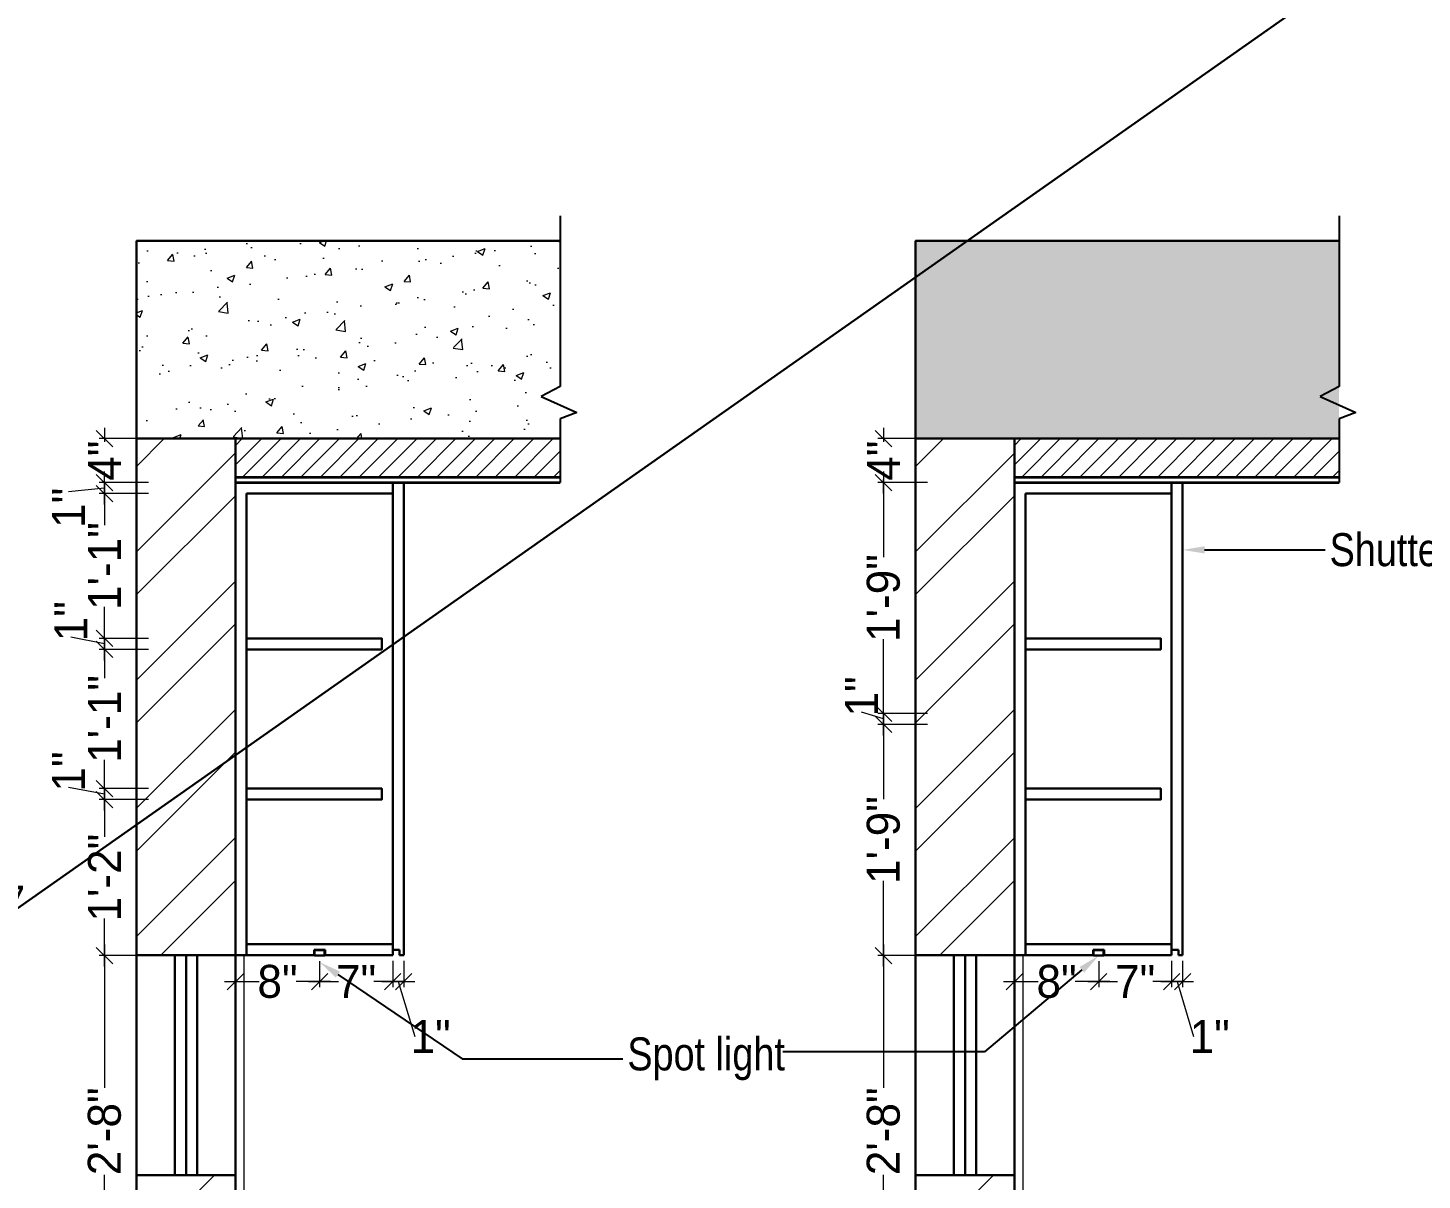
# Model space of a CAD drawing. Header units: millimetres. Extents: x 56222 to 3066687, y -650199 to -121287.
# Drawn here: x 140159.8 to 140286.6, y -185269.7 to -185164.9 of the extents above; entities that cross this region are included whole.
import ezdxf
from ezdxf import colors
from ezdxf.entities.mleader import LeaderData, LeaderLine
from ezdxf.math import Vec2, Vec3

# ---------------------------------------------------------------- set-up
doc = ezdxf.new("R2010")
doc.units = ezdxf.units.MM
doc.header["$MEASUREMENT"] = 0
doc.header["$PDMODE"] = 35
doc.linetypes.add('DASHED', pattern=[0.75, 0.5, -0.25])
doc.layers.get('Defpoints').update_dxf_attribs({"color": 220})
for name, color, linetype, lineweight in [('FUR1', 22, 'Continuous', 0), ('FURNITURE', 32, 'Continuous', 9), ('furniture dimensions', 1, 'DASHED', 0), ('GF FALSE CEILING', 6, 'Continuous', 35), ('hatch-wall', 8, 'Continuous', 9), ('SECTION ( SLAB PLine )', 104, 'Continuous', 30), ('Text', 7, 'Continuous', 15), ('wall', 7, 'Continuous', 30), ('XX~SLAB ( BEAM )~ ( DIM )', 7, 'Continuous', 9)]:
    doc.layers.add(name, color=color, linetype=linetype, lineweight=lineweight)
doc.styles.add('century g', font='GOTHIC.TTF')
doc.styles.add('style4', font='ARIALN.TTF')
doc.dimstyles.new('Archana', dxfattribs={"dimtxt": 2, "dimasz": 0.75, "dimexe": 0.5, "dimexo": 0.5, "dimgap": 0, "dimtad": 0, "dimzin": 0, "dimdsep": 46, "dimlunit": 4, "dimtxsty": 'century g', "dimblk": 'OBLIQUE', "dimcen": 0, "dimdle": 1, "dimclrd": 256, "dimclre": 256, "dimclrt": 256, "dimadec": 0, "dimazin": 0, "dimtfac": 1, "dimtofl": 0, "dimtmove": 1, "dimatfit": 3, "dimfxl": 1, "dimfxlon": 1, "dimtolj": 1, "dimtzin": 0, "dimlwd": -1, "dimlwe": -1, "dimarcsym": 0})

# ---------------------------------------------------------------- blocks, each defined once
blk = doc.blocks.new('_Oblique')
at = {"layer": 'wall', "color": 0, "lineweight": -2}
blk.add_line((-0.5, -0.5), (0.5, 0.5), dxfattribs=at)
blk = doc.blocks.new('*D341')
at = {"layer": 'Defpoints', "color": 0, "linetype": 'Continuous', "lineweight": 30, "transparency": 16777216}
for p in [(140186.32, -185249.3), (140192.97, -185249.26), (140186.32, -185251.66)]:
    blk.add_point(p, dxfattribs=at)
at = {"layer": 'furniture dimensions', "color": 5, "linetype": 'Continuous', "transparency": 16777216}
for p, q in [((140186.32, -185249.8), (140186.32, -185252.16)), ((140185.32, -185251.66), (140188.04, -185251.66)), ((140193.97, -185251.66), (140191.25, -185251.66))]:
    blk.add_line(p, q, dxfattribs=at)
at = {"layer": 'furniture dimensions', "color": 5, "linetype": 'ByBlock', "transparency": 16777216}
blk.add_line((140192.97, -185249.76), (140192.97, -185252.16), dxfattribs=at)
at = {"layer": 'furniture dimensions', "color": 5, "linetype": 'Continuous', "transparency": 16777216, "xscale": 1.5, "yscale": 1.5, "zscale": 1.5, "rotation": 180}
blk.add_blockref('_Oblique', (140186.32, -185251.66), dxfattribs=at)
at = {"layer": 'furniture dimensions', "color": 5, "linetype": 'Continuous', "transparency": 16777216, "xscale": 1.5, "yscale": 1.5, "zscale": 1.5}
blk.add_blockref('_Oblique', (140192.97, -185251.66), dxfattribs=at)
at = {"layer": 'furniture dimensions', "linetype": 'Continuous', "lineweight": 0, "transparency": 16777216, "insert": (140189.64, -185251.66), "char_height": 3, "attachment_point": 5, "style": 'century g'}
blk.add_mtext('\\A1;7"', dxfattribs=at)
blk = doc.blocks.new('*D342')
at = {"layer": 'Defpoints', "color": 0, "linetype": 'Continuous', "lineweight": 30, "transparency": 16777216}
for p in [(140178.67, -185249.3), (140186.32, -185249.3), (140178.67, -185251.66)]:
    blk.add_point(p, dxfattribs=at)
at = {"layer": 'furniture dimensions', "color": 5, "linetype": 'Continuous', "transparency": 16777216}
for p, q in [((140178.67, -185249.8), (140178.67, -185252.16)), ((140177.67, -185251.66), (140180.81, -185251.66)), ((140187.32, -185251.66), (140184.18, -185251.66))]:
    blk.add_line(p, q, dxfattribs=at)
at = {"layer": 'furniture dimensions', "color": 5, "linetype": 'ByBlock', "transparency": 16777216}
blk.add_line((140186.32, -185249.8), (140186.32, -185252.16), dxfattribs=at)
at = {"layer": 'furniture dimensions', "color": 5, "linetype": 'Continuous', "transparency": 16777216, "xscale": 1.5, "yscale": 1.5, "zscale": 1.5, "rotation": 180}
blk.add_blockref('_Oblique', (140178.67, -185251.66), dxfattribs=at)
at = {"layer": 'furniture dimensions', "color": 5, "linetype": 'Continuous', "transparency": 16777216, "xscale": 1.5, "yscale": 1.5, "zscale": 1.5}
blk.add_blockref('_Oblique', (140186.32, -185251.66), dxfattribs=at)
at = {"layer": 'furniture dimensions', "linetype": 'Continuous', "lineweight": 0, "transparency": 16777216, "insert": (140182.49, -185251.66), "char_height": 3, "attachment_point": 5, "style": 'century g'}
blk.add_mtext('\\A1;8"', dxfattribs=at)
blk = doc.blocks.new('*D343')
at = {"layer": 'Defpoints', "color": 0, "linetype": 'Continuous', "lineweight": 30, "transparency": 16777216}
for p in [(140192.97, -185249.26), (140193.97, -185249.26), (140193.97, -185251.66)]:
    blk.add_point(p, dxfattribs=at)
at = {"layer": 'furniture dimensions', "color": 5, "linetype": 'ByBlock', "transparency": 16777216}
blk.add_line((140192.97, -185249.76), (140192.97, -185252.16), dxfattribs=at)
at = {"layer": 'furniture dimensions', "color": 5, "linetype": 'Continuous', "transparency": 16777216}
for p, q in [((140193.97, -185249.76), (140193.97, -185252.16)), ((140191.97, -185251.66), (140194.97, -185251.66)), ((140193.47, -185251.66), (140194.97, -185256.66))]:
    blk.add_line(p, q, dxfattribs=at)
at = {"layer": 'furniture dimensions', "color": 5, "linetype": 'Continuous', "transparency": 16777216, "xscale": 1.5, "yscale": 1.5, "zscale": 1.5, "rotation": 180}
blk.add_blockref('_Oblique', (140192.97, -185251.66), dxfattribs=at)
at = {"layer": 'furniture dimensions', "color": 5, "linetype": 'Continuous', "transparency": 16777216, "xscale": 1.5, "yscale": 1.5, "zscale": 1.5}
blk.add_blockref('_Oblique', (140193.97, -185251.66), dxfattribs=at)
at = {"layer": 'furniture dimensions', "linetype": 'Continuous', "lineweight": 0, "transparency": 16777216, "insert": (140196.42, -185256.66), "char_height": 3, "attachment_point": 5, "style": 'century g'}
blk.add_mtext('\\A1;1"', dxfattribs=at)
blk = doc.blocks.new('*D353')
at = {"layer": 'Defpoints', "color": 0, "linetype": 'Continuous', "lineweight": 30, "transparency": 16777216}
for p in [(140166.75, -185249.3), (140178.67, -185249.3), (140178.67, -185281.26)]:
    blk.add_point(p, dxfattribs=at)
at = {"layer": 'furniture dimensions', "color": 5, "linetype": 'Continuous', "transparency": 16777216}
for p, q in [((140170.75, -185249.3), (140166.25, -185249.3)), ((140166.75, -185248.3), (140166.75, -185261.32)), ((140166.75, -185282.26), (140166.75, -185269.24))]:
    blk.add_line(p, q, dxfattribs=at)
at = {"layer": 'furniture dimensions', "color": 5, "linetype": 'ByBlock', "transparency": 16777216}
blk.add_line((140170.75, -185281.26), (140166.25, -185281.26), dxfattribs=at)
at = {"layer": 'furniture dimensions', "color": 5, "linetype": 'Continuous', "transparency": 16777216, "xscale": 1.5, "yscale": 1.5, "zscale": 1.5}
for p, rotation in [((140166.75, -185249.3), 90), ((140166.75, -185281.26), 270)]:
    blk.add_blockref('_Oblique', p, dxfattribs=dict(at, rotation=rotation))
at = {"layer": 'furniture dimensions', "linetype": 'Continuous', "lineweight": 0, "transparency": 16777216, "insert": (140166.75, -185265.28), "char_height": 3, "attachment_point": 5, "rotation": 90, "style": 'century g'}
blk.add_mtext('\\A1;2\'-8"', dxfattribs=at)
blk = doc.blocks.new('*D354')
at = {"layer": 'Defpoints', "color": 0, "linetype": 'Continuous', "lineweight": 30, "transparency": 16777216}
for p in [(140166.75, -185235.1), (140179.67, -185235.1), (140169.67, -185249.3)]:
    blk.add_point(p, dxfattribs=at)
at = {"layer": 'furniture dimensions', "color": 5, "linetype": 'Continuous', "transparency": 16777216}
for p, q in [((140166.75, -185234.1), (140166.75, -185238.48)), ((140170.75, -185235.1), (140166.25, -185235.1)), ((140166.75, -185250.3), (140166.75, -185245.92))]:
    blk.add_line(p, q, dxfattribs=at)
at = {"layer": 'furniture dimensions', "color": 5, "linetype": 'ByBlock', "transparency": 16777216}
blk.add_line((140169.17, -185249.3), (140166.25, -185249.3), dxfattribs=at)
at = {"layer": 'furniture dimensions', "color": 5, "linetype": 'Continuous', "transparency": 16777216, "xscale": 1.5, "yscale": 1.5, "zscale": 1.5}
for p, rotation in [((140166.75, -185235.1), 90), ((140166.75, -185249.3), 270)]:
    blk.add_blockref('_Oblique', p, dxfattribs=dict(at, rotation=rotation))
at = {"layer": 'furniture dimensions', "linetype": 'Continuous', "lineweight": 0, "transparency": 16777216, "insert": (140166.75, -185242.2), "char_height": 3, "attachment_point": 5, "rotation": 90, "style": 'century g'}
blk.add_mtext('\\A1;1\'-2"', dxfattribs=at)
blk = doc.blocks.new('*D355')
at = {"layer": 'Defpoints', "color": 0, "linetype": 'Continuous', "lineweight": 30, "transparency": 16777216}
for p in [(140166.75, -185234.1), (140179.67, -185234.1), (140179.67, -185235.1)]:
    blk.add_point(p, dxfattribs=at)
at = {"layer": 'furniture dimensions', "color": 5, "linetype": 'Continuous', "transparency": 16777216}
for p, q in [((140166.75, -185234.6), (140163.48, -185234)), ((140170.75, -185234.1), (140166.25, -185234.1)), ((140166.75, -185236.1), (140166.75, -185233.1))]:
    blk.add_line(p, q, dxfattribs=at)
at = {"layer": 'furniture dimensions', "color": 5, "linetype": 'ByBlock', "transparency": 16777216}
blk.add_line((140170.75, -185235.1), (140166.25, -185235.1), dxfattribs=at)
at = {"layer": 'furniture dimensions', "color": 5, "linetype": 'Continuous', "transparency": 16777216, "xscale": 1.5, "yscale": 1.5, "zscale": 1.5}
for p, rotation in [((140166.75, -185234.1), 90), ((140166.75, -185235.1), 270)]:
    blk.add_blockref('_Oblique', p, dxfattribs=dict(at, rotation=rotation))
at = {"layer": 'furniture dimensions', "linetype": 'Continuous', "lineweight": 0, "transparency": 16777216, "insert": (140163.48, -185232.54), "char_height": 3, "attachment_point": 5, "rotation": 90, "style": 'century g'}
blk.add_mtext('\\A1;1"', dxfattribs=at)
blk = doc.blocks.new('*D356')
at = {"layer": 'Defpoints', "color": 0, "linetype": 'Continuous', "lineweight": 30, "transparency": 16777216}
for p in [(140166.75, -185221.43), (140179.67, -185221.43), (140179.67, -185234.1)]:
    blk.add_point(p, dxfattribs=at)
at = {"layer": 'furniture dimensions', "color": 5, "linetype": 'Continuous', "transparency": 16777216}
for p, q in [((140170.75, -185221.43), (140166.25, -185221.43)), ((140166.75, -185220.43), (140166.75, -185224.04)), ((140166.75, -185235.1), (140166.75, -185231.49))]:
    blk.add_line(p, q, dxfattribs=at)
at = {"layer": 'furniture dimensions', "color": 5, "linetype": 'ByBlock', "transparency": 16777216}
blk.add_line((140170.75, -185234.1), (140166.25, -185234.1), dxfattribs=at)
at = {"layer": 'furniture dimensions', "color": 5, "linetype": 'Continuous', "transparency": 16777216, "xscale": 1.5, "yscale": 1.5, "zscale": 1.5}
for p, rotation in [((140166.75, -185221.43), 90), ((140166.75, -185234.1), 270)]:
    blk.add_blockref('_Oblique', p, dxfattribs=dict(at, rotation=rotation))
at = {"layer": 'furniture dimensions', "linetype": 'Continuous', "lineweight": 0, "transparency": 16777216, "insert": (140166.75, -185227.76), "char_height": 3, "attachment_point": 5, "rotation": 90, "style": 'century g'}
blk.add_mtext('\\A1;1\'-1"', dxfattribs=at)
blk = doc.blocks.new('*D357')
at = {"layer": 'Defpoints', "color": 0, "linetype": 'Continuous', "lineweight": 30, "transparency": 16777216}
for p in [(140166.75, -185202.26), (140178.67, -185202.26), (140178.67, -185206.26)]:
    blk.add_point(p, dxfattribs=at)
at = {"layer": 'furniture dimensions', "color": 5, "linetype": 'Continuous', "transparency": 16777216}
for p, q in [((140170.75, -185202.26), (140166.25, -185202.26)), ((140166.75, -185201.26), (140166.75, -185202.56)), ((140166.75, -185207.26), (140166.75, -185205.97))]:
    blk.add_line(p, q, dxfattribs=at)
at = {"layer": 'furniture dimensions', "color": 5, "linetype": 'ByBlock', "transparency": 16777216}
blk.add_line((140170.75, -185206.26), (140166.25, -185206.26), dxfattribs=at)
at = {"layer": 'furniture dimensions', "color": 5, "linetype": 'Continuous', "transparency": 16777216, "xscale": 1.5, "yscale": 1.5, "zscale": 1.5}
for p, rotation in [((140166.75, -185202.26), 90), ((140166.75, -185206.26), 270)]:
    blk.add_blockref('_Oblique', p, dxfattribs=dict(at, rotation=rotation))
at = {"layer": 'furniture dimensions', "linetype": 'Continuous', "lineweight": 0, "transparency": 16777216, "insert": (140166.75, -185204.26), "char_height": 3, "attachment_point": 5, "rotation": 90, "style": 'century g'}
blk.add_mtext('\\A1;4"', dxfattribs=at)
blk = doc.blocks.new('*D395')
at = {"layer": 'Defpoints', "color": 0, "linetype": 'Continuous', "lineweight": 30, "transparency": 16777216}
for p in [(140257.2, -185249.3), (140263.84, -185249.26), (140257.2, -185251.66)]:
    blk.add_point(p, dxfattribs=at)
at = {"layer": 'furniture dimensions', "color": 5, "linetype": 'Continuous', "transparency": 16777216}
for p, q in [((140257.2, -185249.8), (140257.2, -185252.16)), ((140256.2, -185251.66), (140258.92, -185251.66)), ((140264.84, -185251.66), (140262.12, -185251.66))]:
    blk.add_line(p, q, dxfattribs=at)
at = {"layer": 'furniture dimensions', "color": 5, "linetype": 'ByBlock', "transparency": 16777216}
blk.add_line((140263.84, -185249.76), (140263.84, -185252.16), dxfattribs=at)
at = {"layer": 'furniture dimensions', "color": 5, "linetype": 'Continuous', "transparency": 16777216, "xscale": 1.5, "yscale": 1.5, "zscale": 1.5, "rotation": 180}
blk.add_blockref('_Oblique', (140257.2, -185251.66), dxfattribs=at)
at = {"layer": 'furniture dimensions', "color": 5, "linetype": 'Continuous', "transparency": 16777216, "xscale": 1.5, "yscale": 1.5, "zscale": 1.5}
blk.add_blockref('_Oblique', (140263.84, -185251.66), dxfattribs=at)
at = {"layer": 'furniture dimensions', "linetype": 'Continuous', "lineweight": 0, "transparency": 16777216, "insert": (140260.52, -185251.66), "char_height": 3, "attachment_point": 5, "style": 'century g'}
blk.add_mtext('\\A1;7"', dxfattribs=at)
blk = doc.blocks.new('*D396')
at = {"layer": 'Defpoints', "color": 0, "linetype": 'Continuous', "lineweight": 30, "transparency": 16777216}
for p in [(140249.54, -185249.3), (140257.2, -185249.3), (140249.54, -185251.66)]:
    blk.add_point(p, dxfattribs=at)
at = {"layer": 'furniture dimensions', "color": 5, "linetype": 'Continuous', "transparency": 16777216}
for p, q in [((140249.54, -185249.8), (140249.54, -185252.16)), ((140248.54, -185251.66), (140251.69, -185251.66)), ((140258.2, -185251.66), (140255.05, -185251.66))]:
    blk.add_line(p, q, dxfattribs=at)
at = {"layer": 'furniture dimensions', "color": 5, "linetype": 'ByBlock', "transparency": 16777216}
blk.add_line((140257.2, -185249.8), (140257.2, -185252.16), dxfattribs=at)
at = {"layer": 'furniture dimensions', "color": 5, "linetype": 'Continuous', "transparency": 16777216, "xscale": 1.5, "yscale": 1.5, "zscale": 1.5, "rotation": 180}
blk.add_blockref('_Oblique', (140249.54, -185251.66), dxfattribs=at)
at = {"layer": 'furniture dimensions', "color": 5, "linetype": 'Continuous', "transparency": 16777216, "xscale": 1.5, "yscale": 1.5, "zscale": 1.5}
blk.add_blockref('_Oblique', (140257.2, -185251.66), dxfattribs=at)
at = {"layer": 'furniture dimensions', "linetype": 'Continuous', "lineweight": 0, "transparency": 16777216, "insert": (140253.37, -185251.66), "char_height": 3, "attachment_point": 5, "style": 'century g'}
blk.add_mtext('\\A1;8"', dxfattribs=at)
blk = doc.blocks.new('*D397')
at = {"layer": 'Defpoints', "color": 0, "linetype": 'Continuous', "lineweight": 30, "transparency": 16777216}
for p in [(140263.84, -185249.26), (140264.84, -185249.26), (140264.84, -185251.66)]:
    blk.add_point(p, dxfattribs=at)
at = {"layer": 'furniture dimensions', "color": 5, "linetype": 'ByBlock', "transparency": 16777216}
blk.add_line((140263.84, -185249.76), (140263.84, -185252.16), dxfattribs=at)
at = {"layer": 'furniture dimensions', "color": 5, "linetype": 'Continuous', "transparency": 16777216}
for p, q in [((140264.84, -185249.76), (140264.84, -185252.16)), ((140262.84, -185251.66), (140265.84, -185251.66)), ((140264.34, -185251.66), (140265.84, -185256.66))]:
    blk.add_line(p, q, dxfattribs=at)
at = {"layer": 'furniture dimensions', "color": 5, "linetype": 'Continuous', "transparency": 16777216, "xscale": 1.5, "yscale": 1.5, "zscale": 1.5, "rotation": 180}
blk.add_blockref('_Oblique', (140263.84, -185251.66), dxfattribs=at)
at = {"layer": 'furniture dimensions', "color": 5, "linetype": 'Continuous', "transparency": 16777216, "xscale": 1.5, "yscale": 1.5, "zscale": 1.5}
blk.add_blockref('_Oblique', (140264.84, -185251.66), dxfattribs=at)
at = {"layer": 'furniture dimensions', "linetype": 'Continuous', "lineweight": 0, "transparency": 16777216, "insert": (140267.3, -185256.66), "char_height": 3, "attachment_point": 5, "style": 'century g'}
blk.add_mtext('\\A1;1"', dxfattribs=at)
blk = doc.blocks.new('*D390')
at = {"layer": 'Defpoints', "color": 0, "linetype": 'Continuous', "lineweight": 30, "transparency": 16777216}
for p in [(140237.62, -185249.3), (140249.54, -185249.3), (140249.54, -185281.26)]:
    blk.add_point(p, dxfattribs=at)
at = {"layer": 'furniture dimensions', "color": 5, "linetype": 'Continuous', "transparency": 16777216}
for p, q in [((140241.62, -185249.3), (140237.12, -185249.3)), ((140237.62, -185248.3), (140237.62, -185261.32)), ((140237.62, -185282.26), (140237.62, -185269.24))]:
    blk.add_line(p, q, dxfattribs=at)
at = {"layer": 'furniture dimensions', "color": 5, "linetype": 'ByBlock', "transparency": 16777216}
blk.add_line((140241.62, -185281.26), (140237.12, -185281.26), dxfattribs=at)
at = {"layer": 'furniture dimensions', "color": 5, "linetype": 'Continuous', "transparency": 16777216, "xscale": 1.5, "yscale": 1.5, "zscale": 1.5}
for p, rotation in [((140237.62, -185249.3), 90), ((140237.62, -185281.26), 270)]:
    blk.add_blockref('_Oblique', p, dxfattribs=dict(at, rotation=rotation))
at = {"layer": 'furniture dimensions', "linetype": 'Continuous', "lineweight": 0, "transparency": 16777216, "insert": (140237.62, -185265.28), "char_height": 3, "attachment_point": 5, "rotation": 90, "style": 'century g'}
blk.add_mtext('\\A1;2\'-8"', dxfattribs=at)
blk = doc.blocks.new('*D391')
at = {"layer": 'Defpoints', "color": 0, "linetype": 'Continuous', "lineweight": 30, "transparency": 16777216}
for p in [(140237.62, -185228.26), (140250.54, -185228.26), (140240.54, -185249.3)]:
    blk.add_point(p, dxfattribs=at)
at = {"layer": 'furniture dimensions', "color": 5, "linetype": 'Continuous', "transparency": 16777216}
for p, q in [((140237.62, -185227.26), (140237.62, -185235.06)), ((140241.62, -185228.26), (140237.12, -185228.26)), ((140237.62, -185250.3), (140237.62, -185242.5))]:
    blk.add_line(p, q, dxfattribs=at)
at = {"layer": 'furniture dimensions', "color": 5, "linetype": 'ByBlock', "transparency": 16777216}
blk.add_line((140240.04, -185249.3), (140237.12, -185249.3), dxfattribs=at)
at = {"layer": 'furniture dimensions', "color": 5, "linetype": 'Continuous', "transparency": 16777216, "xscale": 1.5, "yscale": 1.5, "zscale": 1.5}
for p, rotation in [((140237.62, -185228.26), 90), ((140237.62, -185249.3), 270)]:
    blk.add_blockref('_Oblique', p, dxfattribs=dict(at, rotation=rotation))
at = {"layer": 'furniture dimensions', "linetype": 'Continuous', "lineweight": 0, "transparency": 16777216, "insert": (140237.62, -185238.78), "char_height": 3, "attachment_point": 5, "rotation": 90, "style": 'century g'}
blk.add_mtext('\\A1;1\'-9"', dxfattribs=at)
blk = doc.blocks.new('*D392')
at = {"layer": 'Defpoints', "color": 0, "linetype": 'Continuous', "lineweight": 30, "transparency": 16777216}
for p in [(140237.62, -185227.26), (140250.54, -185227.26), (140250.54, -185228.26)]:
    blk.add_point(p, dxfattribs=at)
at = {"layer": 'furniture dimensions', "color": 5, "linetype": 'Continuous', "transparency": 16777216}
for p, q in [((140237.62, -185229.26), (140237.62, -185226.26)), ((140237.62, -185227.76), (140235.62, -185227.16)), ((140241.62, -185227.26), (140237.12, -185227.26))]:
    blk.add_line(p, q, dxfattribs=at)
at = {"layer": 'furniture dimensions', "color": 5, "linetype": 'ByBlock', "transparency": 16777216}
blk.add_line((140241.62, -185228.26), (140237.12, -185228.26), dxfattribs=at)
at = {"layer": 'furniture dimensions', "color": 5, "linetype": 'Continuous', "transparency": 16777216, "xscale": 1.5, "yscale": 1.5, "zscale": 1.5}
for p, rotation in [((140237.62, -185227.26), 90), ((140237.62, -185228.26), 270)]:
    blk.add_blockref('_Oblique', p, dxfattribs=dict(at, rotation=rotation))
at = {"layer": 'furniture dimensions', "linetype": 'Continuous', "lineweight": 0, "transparency": 16777216, "insert": (140235.62, -185225.71), "char_height": 3, "attachment_point": 5, "rotation": 90, "style": 'century g'}
blk.add_mtext('\\A1;1"', dxfattribs=at)
blk = doc.blocks.new('*D393')
at = {"layer": 'Defpoints', "color": 0, "linetype": 'Continuous', "lineweight": 30, "transparency": 16777216}
for p in [(140237.62, -185206.26), (140250.54, -185206.26), (140250.54, -185227.26)]:
    blk.add_point(p, dxfattribs=at)
at = {"layer": 'furniture dimensions', "color": 5, "linetype": 'Continuous', "transparency": 16777216}
for p, q in [((140237.62, -185205.26), (140237.62, -185213.04)), ((140241.62, -185206.26), (140237.12, -185206.26)), ((140237.62, -185228.26), (140237.62, -185220.49))]:
    blk.add_line(p, q, dxfattribs=at)
at = {"layer": 'furniture dimensions', "color": 5, "linetype": 'ByBlock', "transparency": 16777216}
blk.add_line((140241.62, -185227.26), (140237.12, -185227.26), dxfattribs=at)
at = {"layer": 'furniture dimensions', "color": 5, "linetype": 'Continuous', "transparency": 16777216, "xscale": 1.5, "yscale": 1.5, "zscale": 1.5}
for p, rotation in [((140237.62, -185206.26), 90), ((140237.62, -185227.26), 270)]:
    blk.add_blockref('_Oblique', p, dxfattribs=dict(at, rotation=rotation))
at = {"layer": 'furniture dimensions', "linetype": 'Continuous', "lineweight": 0, "transparency": 16777216, "insert": (140237.62, -185216.76), "char_height": 3, "attachment_point": 5, "rotation": 90, "style": 'century g'}
blk.add_mtext('\\A1;1\'-9"', dxfattribs=at)
blk = doc.blocks.new('*D394')
at = {"layer": 'Defpoints', "color": 0, "linetype": 'Continuous', "lineweight": 30, "transparency": 16777216}
for p in [(140237.62, -185202.26), (140249.54, -185202.26), (140249.54, -185206.26)]:
    blk.add_point(p, dxfattribs=at)
at = {"layer": 'furniture dimensions', "color": 5, "linetype": 'Continuous', "transparency": 16777216}
for p, q in [((140241.62, -185202.26), (140237.12, -185202.26)), ((140237.62, -185201.26), (140237.62, -185202.56)), ((140237.62, -185207.26), (140237.62, -185205.97))]:
    blk.add_line(p, q, dxfattribs=at)
at = {"layer": 'furniture dimensions', "color": 5, "linetype": 'ByBlock', "transparency": 16777216}
blk.add_line((140241.62, -185206.26), (140237.12, -185206.26), dxfattribs=at)
at = {"layer": 'furniture dimensions', "color": 5, "linetype": 'Continuous', "transparency": 16777216, "xscale": 1.5, "yscale": 1.5, "zscale": 1.5}
for p, rotation in [((140237.62, -185202.26), 90), ((140237.62, -185206.26), 270)]:
    blk.add_blockref('_Oblique', p, dxfattribs=dict(at, rotation=rotation))
at = {"layer": 'furniture dimensions', "linetype": 'Continuous', "lineweight": 0, "transparency": 16777216, "insert": (140237.62, -185204.26), "char_height": 3, "attachment_point": 5, "rotation": 90, "style": 'century g'}
blk.add_mtext('\\A1;4"', dxfattribs=at)
blk = doc.blocks.new('*D432')
at = {"layer": 'Defpoints', "color": 0, "linetype": 'Continuous', "lineweight": 30, "transparency": 16777216}
for p in [(140166.75, -185220.43), (140179.67, -185220.43), (140179.67, -185221.43)]:
    blk.add_point(p, dxfattribs=at)
at = {"layer": 'furniture dimensions', "color": 5, "linetype": 'Continuous', "transparency": 16777216}
for p, q in [((140166.75, -185222.43), (140166.75, -185219.43)), ((140166.75, -185220.93), (140163.69, -185220.33)), ((140170.75, -185220.43), (140166.25, -185220.43))]:
    blk.add_line(p, q, dxfattribs=at)
at = {"layer": 'furniture dimensions', "color": 5, "linetype": 'ByBlock', "transparency": 16777216}
blk.add_line((140170.75, -185221.43), (140166.25, -185221.43), dxfattribs=at)
at = {"layer": 'furniture dimensions', "color": 5, "linetype": 'Continuous', "transparency": 16777216, "xscale": 1.5, "yscale": 1.5, "zscale": 1.5}
for p, rotation in [((140166.75, -185220.43), 90), ((140166.75, -185221.43), 270)]:
    blk.add_blockref('_Oblique', p, dxfattribs=dict(at, rotation=rotation))
at = {"layer": 'furniture dimensions', "linetype": 'Continuous', "lineweight": 0, "transparency": 16777216, "insert": (140163.69, -185218.87), "char_height": 3, "attachment_point": 5, "rotation": 90, "style": 'century g'}
blk.add_mtext('\\A1;1"', dxfattribs=at)
blk = doc.blocks.new('*D433')
at = {"layer": 'Defpoints', "color": 0, "linetype": 'Continuous', "lineweight": 30, "transparency": 16777216}
for p in [(140166.75, -185207.26), (140179.67, -185207.26), (140179.67, -185220.43)]:
    blk.add_point(p, dxfattribs=at)
at = {"layer": 'furniture dimensions', "color": 5, "linetype": 'Continuous', "transparency": 16777216}
for p, q in [((140170.75, -185207.26), (140166.25, -185207.26)), ((140166.75, -185206.26), (140166.75, -185210.13)), ((140166.75, -185221.43), (140166.75, -185217.57))]:
    blk.add_line(p, q, dxfattribs=at)
at = {"layer": 'furniture dimensions', "color": 5, "linetype": 'ByBlock', "transparency": 16777216}
blk.add_line((140170.75, -185220.43), (140166.25, -185220.43), dxfattribs=at)
at = {"layer": 'furniture dimensions', "color": 5, "linetype": 'Continuous', "transparency": 16777216, "xscale": 1.5, "yscale": 1.5, "zscale": 1.5}
for p, rotation in [((140166.75, -185207.26), 90), ((140166.75, -185220.43), 270)]:
    blk.add_blockref('_Oblique', p, dxfattribs=dict(at, rotation=rotation))
at = {"layer": 'furniture dimensions', "linetype": 'Continuous', "lineweight": 0, "transparency": 16777216, "insert": (140166.75, -185213.85), "char_height": 3, "attachment_point": 5, "rotation": 90, "style": 'century g'}
blk.add_mtext('\\A1;1\'-1"', dxfattribs=at)
blk = doc.blocks.new('*D434')
at = {"layer": 'Defpoints', "color": 0, "linetype": 'Continuous', "lineweight": 30, "transparency": 16777216}
for p in [(140166.75, -185206.26), (140179.67, -185206.26), (140179.67, -185207.26)]:
    blk.add_point(p, dxfattribs=at)
at = {"layer": 'furniture dimensions', "color": 5, "linetype": 'Continuous', "transparency": 16777216}
for p, q in [((140166.75, -185208.26), (140166.75, -185205.26)), ((140166.75, -185206.76), (140163.47, -185207.09)), ((140170.75, -185206.26), (140166.25, -185206.26))]:
    blk.add_line(p, q, dxfattribs=at)
at = {"layer": 'furniture dimensions', "color": 5, "linetype": 'ByBlock', "transparency": 16777216}
blk.add_line((140170.75, -185207.26), (140166.25, -185207.26), dxfattribs=at)
at = {"layer": 'furniture dimensions', "color": 5, "linetype": 'Continuous', "transparency": 16777216, "xscale": 1.5, "yscale": 1.5, "zscale": 1.5}
for p, rotation in [((140166.75, -185206.26), 90), ((140166.75, -185207.26), 270)]:
    blk.add_blockref('_Oblique', p, dxfattribs=dict(at, rotation=rotation))
at = {"layer": 'furniture dimensions', "linetype": 'Continuous', "lineweight": 0, "transparency": 16777216, "insert": (140163.47, -185208.55), "char_height": 3, "attachment_point": 5, "rotation": 90, "style": 'century g'}
blk.add_mtext('\\A1;1"', dxfattribs=at)

msp = doc.modelspace()

# ---------------------------------------------------------------- hatches: boundary and pattern name
at = {"layer": 'FURNITURE', "lineweight": 20, "true_color": 0x636466}
h = msp.add_hatch(dxfattribs=at)
h.set_pattern_fill('AR-CONC', color=251)
h.set_pattern_definition([(50, (10749.6415, -203738.9746), (7.17260183, -0.62752135), [0.75, -8.25]), (355, (10749.6415, -203738.975), (-1.38751334, 7.52192134), [0.6, -6.6]), (100.4514445, (10750.239, -203739.027), (5.78508847, 6.8943999), [0.6374019, -7.0114211]), (46.1842, (10749.6415, -203736.975), (10.6724133, -1.6551928), [1.125, -12.375]), (96.6356355, (10750.531, -203737.113), (9.34661946, 9.741186), [0.9561034, -10.5171376]), (351.184164, (10749.642, -203736.975), (9.34661945, 9.741186), [0.9, -9.9]), (21, (10750.6415, -203737.4746), (5.96907052, -4.0261889), [0.75, -8.25]), (326, (10750.6415, -203737.475), (2.4331533, 7.25150045), [0.6, -6.6]), (71.451445, (10751.139, -203737.81), (8.40222377, 3.22531153), [0.6374019, -7.0114211]), (37.5, (10749.6415, -203738.9746), (0.121598553, 3.32893854), [0, -6.52, 0, -6.7, 0, -6.625]), (7.5, (10749.6415, -203738.9746), (2.63069537, 3.94411712), [0, -3.82, 0, -6.37, 0, -2.525]), (327.5, (10747.4115, -203738.9746), (5.33822436, -0.22554872), [0, -2.5, 0, -7.8, 0, -10.35]), (317.5, (10746.4115, -203738.9746), (5.8318617, 1.00104982), [0, -3.25, 0, -5.18, 0, -7.35])])
h.paths.add_polyline_path([(140327.19, -185216.26), (140322.67, -185216.26), (140322.67, -185216.3)])
h.paths.add_polyline_path([(140208.22, -185202.26), (140208.23, -185184.26), (140169.67, -185184.26), (140169.67, -185202.26), (140178.67, -185202.26), (140178.66, -185202.27)])
h = msp.add_hatch(dxfattribs=at)
h.set_pattern_fill('AR-CONC', color=251)
h.set_pattern_definition([(50, (10827.151, -203738.9746), (7.17260183, -0.62752135), [0.75, -8.25]), (355, (10827.151, -203738.975), (-1.38751334, 7.52192134), [0.6, -6.6]), (100.4514445, (10827.7484, -203739.027), (5.78508847, 6.8943999), [0.6374019, -7.0114211]), (46.1842, (10827.151, -203736.975), (10.6724133, -1.6551928), [1.125, -12.375]), (96.6356355, (10828.04, -203737.113), (9.34661946, 9.741186), [0.9561034, -10.5171376]), (351.184164, (10827.151, -203736.975), (9.34661945, 9.741186), [0.9, -9.9]), (21, (10828.151, -203737.4746), (5.96907052, -4.0261889), [0.75, -8.25]), (326, (10828.151, -203737.475), (2.4331533, 7.25150045), [0.6, -6.6]), (71.451445, (10828.648, -203737.81), (8.40222377, 3.22531153), [0.6374019, -7.0114211]), (37.5, (10827.1507, -203738.9746), (0.121598553, 3.32893854), [0, -6.52, 0, -6.7, 0, -6.625]), (7.5, (10827.1507, -203738.9746), (2.63069537, 3.94411712), [0, -3.82, 0, -6.37, 0, -2.525]), (327.5, (10824.9207, -203738.9746), (5.33822436, -0.22554872), [0, -2.5, 0, -7.8, 0, -10.35]), (317.5, (10823.9207, -203738.9746), (5.8318617, 1.00104982), [0, -3.25, 0, -5.18, 0, -7.35])])
h.paths.add_polyline_path([(140404.7, -185216.26), (140400.18, -185216.26), (140400.18, -185216.3)])
h.paths.add_polyline_path([(140279.07, -185202.26), (140279.09, -185184.26), (140240.54, -185184.26), (140240.54, -185202.26), (140256.18, -185202.26), (140256.16, -185202.27)])
at = {"layer": 'GF FALSE CEILING', "lineweight": 9}
h = msp.add_hatch(dxfattribs=at)
h.set_pattern_fill('ANSI31', color=256, scale=10)
h.set_pattern_definition([(45, (11939.9331, -202132.3956), (-0.883883476, 0.883883476), [])])
h.paths.add_polyline_path([(140208.2, -185202.26), (140178.67, -185202.26), (140178.67, -185205.76), (140208.2, -185205.76)])
h = msp.add_hatch(dxfattribs=at)
h.set_pattern_fill('ANSI31', color=256, scale=10)
h.set_pattern_definition([(45, (12010.8085, -202132.3956), (-0.883883476, 0.883883476), [])])
h.paths.add_polyline_path([(140279.08, -185202.26), (140249.54, -185202.26), (140249.54, -185205.76), (140279.08, -185205.76)])
at = {"layer": 'hatch-wall', "lineweight": 0}
h = msp.add_hatch(dxfattribs=at)
h.set_pattern_fill('ANSI32', color=256, scale=22)
h.set_pattern_definition([(45, (-127.877, -553.528), (-5.83363094, 5.83363094), []), (45, (-123.988, -553.528), (-5.83363094, 5.83363094), [])])
h.paths.add_polyline_path([(140178.67, -185202.26), (140169.67, -185202.26), (140169.67, -185249.26), (140178.67, -185249.26)])
h = msp.add_hatch(dxfattribs=at)
h.set_pattern_fill('ANSI32', color=256, scale=22)
h.set_pattern_definition([(45, (-57.001, -553.528), (-5.83363094, 5.83363094), []), (45, (-53.112, -553.528), (-5.83363094, 5.83363094), [])])
h.paths.add_polyline_path([(140249.54, -185202.26), (140240.54, -185202.26), (140240.54, -185249.26), (140249.54, -185249.26)])
at = {"layer": 'hatch-wall'}
h = msp.add_hatch(dxfattribs=at)
h.set_pattern_fill('ANSI32', color=256, scale=22)
h.set_pattern_definition([(45, (11939.933, -202130.387), (-5.83363094, 5.83363094), []), (45, (11943.822, -202130.387), (-5.83363094, 5.83363094), [])])
h.paths.add_polyline_path([(140178.64, -185269.26), (140169.64, -185269.26), (140169.67, -185313.26), (140178.67, -185313.26)])
h = msp.add_hatch(dxfattribs=at)
h.set_pattern_fill('ANSI32', color=256, scale=22)
h.set_pattern_definition([(45, (12010.8085, -202130.387), (-5.83363094, 5.83363094), []), (45, (12014.698, -202130.387), (-5.83363094, 5.83363094), [])])
h.paths.add_polyline_path([(140249.52, -185269.26), (140240.52, -185269.26), (140240.54, -185313.26), (140249.54, -185313.26)])

# ---------------------------------------------------------------- linework, layer by layer
at = {"layer": 'FUR1', "color": 242, "lineweight": 30, "true_color": 0xcd2027}
msp.add_line((140383.04, -185087.4, 0.26), (139822.87, -185481.11, 0.26), dxfattribs=at)
at = {"layer": 'FURNITURE', "linetype": 'ByBlock', "lineweight": -3}
for p, q in [((140208.2, -185181.98, 0.13), (140208.2, -185197.51, 0.13)), ((140279.08, -185181.98, 0.13), (140279.08, -185197.51, 0.13)), ((140208.2, -185197.51, 0.13), (140206.48, -185198.42, 0.13)), ((140206.48, -185198.42, 0.13), (140209.72, -185199.88, 0.13)), ((140279.08, -185197.51, 0.13), (140277.35, -185198.42, 0.13)), ((140277.35, -185198.42, 0.13), (140280.59, -185199.88, 0.13)), ((140209.72, -185199.88, 0.13), (140208.2, -185200.45, 0.13)), ((140280.59, -185199.88, 0.13), (140279.08, -185200.45, 0.13)), ((140208.2, -185200.45, 0.13), (140208.2, -185206.26, 0.13)), ((140279.08, -185200.45, 0.13), (140279.08, -185206.26, 0.13)), ((140178.67, -185207.26, 0.13), (140178.67, -185211.27, 0.13)), ((140249.54, -185207.26, 0.13), (140249.54, -185211.27, 0.13))]:
    msp.add_line(p, q, dxfattribs=at)
at = {"layer": 'FURNITURE', "lineweight": 30}
for p, q in [((140193.97, -185206.26, 0.13), (140178.67, -185206.26, 0.13)), ((140179.67, -185207.26, 0.13), (140179.67, -185249.26, 0.13)), ((140192.97, -185207.26, 0.13), (140179.67, -185207.26, 0.13)), ((140192.97, -185206.26, 0.13), (140192.97, -185249.26, 0.13)), ((140193.97, -185249.26, 0.13), (140193.97, -185206.26, 0.13)), ((140264.84, -185206.26, 0.13), (140249.54, -185206.26, 0.13)), ((140250.54, -185207.26, 0.13), (140250.54, -185249.26, 0.13)), ((140263.84, -185207.26, 0.13), (140250.54, -185207.26, 0.13)), ((140263.84, -185206.26, 0.13), (140263.84, -185249.26, 0.13)), ((140264.84, -185249.26, 0.13), (140264.84, -185206.26, 0.13)), ((140185.82, -185249.26, 0.13), (140178.67, -185249.26, 0.13)), ((140192.97, -185248.26, 0.13), (140179.67, -185248.26, 0.13)), ((140186.82, -185248.76, 0.13), (140185.82, -185248.76, 0.13)), ((140185.82, -185248.76, 0.13), (140185.82, -185249.26, 0.13)), ((140186.82, -185248.76, 0.13), (140186.82, -185249.26, 0.13)), ((140192.97, -185249.26, 0.13), (140186.82, -185249.26, 0.13)), ((140192.97, -185248.76, 0.13), (140192.97, -185248.76, 0.13)), ((140192.97, -185248.76, 0.13), (140192.97, -185248.76, 0.13)), ((140192.97, -185248.76, 0.13), (140193.59, -185248.76, 0.13)), ((140193.59, -185249.26, 0.13), (140193.59, -185248.76, 0.13)), ((140193.97, -185249.26, 0.13), (140193.59, -185249.26, 0.13)), ((140256.69, -185249.26, 0.13), (140249.54, -185249.26, 0.13)), ((140263.84, -185248.26, 0.13), (140250.54, -185248.26, 0.13)), ((140257.69, -185248.76, 0.13), (140256.69, -185248.76, 0.13)), ((140256.69, -185248.76, 0.13), (140256.69, -185249.26, 0.13)), ((140257.69, -185248.76, 0.13), (140257.69, -185249.26, 0.13)), ((140263.84, -185249.26, 0.13), (140257.69, -185249.26, 0.13)), ((140263.84, -185248.76, 0.13), (140263.84, -185248.76, 0.13)), ((140263.84, -185248.76, 0.13), (140263.84, -185248.76, 0.13)), ((140263.84, -185248.76, 0.13), (140264.46, -185248.76, 0.13)), ((140264.46, -185249.26, 0.13), (140264.46, -185248.76, 0.13)), ((140264.84, -185249.26, 0.13), (140264.46, -185249.26, 0.13))]:
    msp.add_line(p, q, dxfattribs=at)
at = {"layer": 'FURNITURE'}
for p, q in [((140178.67, -185209.26, 0.13), (140178.67, -185247.26, 0.13)), ((140249.54, -185209.26, 0.13), (140249.54, -185247.26, 0.13))]:
    msp.add_line(p, q, dxfattribs=at)
at = {"layer": 'FURNITURE', "lineweight": 30, "elevation": 0.13}
for points in [[(140179.67, -185221.43), (140191.97, -185221.43), (140191.97, -185220.43), (140179.67, -185220.43)], [(140250.54, -185221.43), (140262.84, -185221.43), (140262.84, -185220.43), (140250.54, -185220.43)], [(140179.67, -185235.1), (140191.97, -185235.1), (140191.97, -185234.1), (140179.67, -185234.1)], [(140250.54, -185235.1), (140262.84, -185235.1), (140262.84, -185234.1), (140250.54, -185234.1)]]:
    msp.add_lwpolyline(points, close=True, dxfattribs=at)
at = {"layer": 'FURNITURE', "color": 3, "lineweight": 30, "elevation": 0.13}
for points in [[(140186.77, -185248.79), (140185.87, -185248.79), (140185.87, -185249.3), (140186.77, -185249.3)], [(140257.65, -185248.79), (140256.74, -185248.79), (140256.74, -185249.3), (140257.65, -185249.3)]]:
    msp.add_lwpolyline(points, close=True, dxfattribs=at)
at = {"layer": 'GF FALSE CEILING'}
for p, q in [((140178.67, -185205.76, 0.13), (140208.2, -185205.76, 0.13)), ((140249.54, -185205.76, 0.13), (140279.08, -185205.76, 0.13)), ((140178.67, -185206.26, 0.13), (140208.2, -185206.26, 0.13)), ((140249.54, -185206.26, 0.13), (140279.08, -185206.26, 0.13))]:
    msp.add_line(p, q, dxfattribs=at)
at = {"layer": 'SECTION ( SLAB PLine )', "color": 1, "elevation": 0.13}
for points in [[(140208.2, -185184.26), (140169.67, -185184.26), (140169.67, -185202.26), (140178.67, -185202.26), (140178.67, -185202.26), (140208.2, -185202.26)], [(140279.08, -185184.26), (140240.54, -185184.26), (140240.54, -185202.26), (140249.54, -185202.26), (140249.54, -185202.26), (140279.08, -185202.26)]]:
    msp.add_lwpolyline(points, dxfattribs=at)
at = {"layer": 'wall', "lineweight": 30, "elevation": 0.13}
for points in [[(140178.67, -185202.26), (140178.67, -185247.26)], [(140249.54, -185202.26), (140249.54, -185247.26)]]:
    msp.add_lwpolyline(points, dxfattribs=at)
at = {"layer": 'XX~SLAB ( BEAM )~ ( DIM )', "color": 5, "lineweight": 30}
for p, q in [((140173.15, -185249.26, 0.13), (140173.15, -185269.26, 0.13)), ((140174.17, -185249.26, 0.13), (140174.17, -185269.26, 0.13)), ((140175.19, -185249.26, 0.13), (140175.19, -185269.26, 0.13)), ((140244.03, -185249.26, 0.13), (140244.03, -185269.26, 0.13)), ((140245.04, -185249.26, 0.13), (140245.04, -185269.26, 0.13)), ((140246.06, -185249.26, 0.13), (140246.06, -185269.26, 0.13))]:
    msp.add_line(p, q, dxfattribs=at)
at = {"layer": 'XX~SLAB ( BEAM )~ ( DIM )', "color": 242, "lineweight": 15, "true_color": 0xcd2027}
for p, q in [((140178.67, -185249.3, 0.13), (140178.67, -185281.26, 0.13)), ((140179.42, -185249.3, 0.13), (140179.42, -185281.26, 0.13)), ((140249.54, -185249.3, 0.13), (140249.54, -185281.26, 0.13)), ((140250.29, -185249.3, 0.13), (140250.29, -185281.26, 0.13))]:
    msp.add_line(p, q, dxfattribs=at)
at = {"layer": 'XX~SLAB ( BEAM )~ ( DIM )', "lineweight": 30, "elevation": 0.13}
for points in [[(140178.67, -185313.26), (140169.67, -185313.26), (140169.67, -185202.26), (140178.67, -185202.26)], [(140249.54, -185313.26), (140240.54, -185313.26), (140240.54, -185202.26), (140249.54, -185202.26)]]:
    msp.add_lwpolyline(points, close=True, dxfattribs=at)
at = {"layer": 'XX~SLAB ( BEAM )~ ( DIM )', "color": 5, "lineweight": 30, "elevation": 0.13}
for points in [[(140169.67, -185249.26), (140178.67, -185249.26), (140178.67, -185269.26), (140169.67, -185269.26)], [(140240.54, -185249.26), (140249.54, -185249.26), (140249.54, -185269.26), (140240.54, -185269.26)]]:
    msp.add_lwpolyline(points, close=True, dxfattribs=at)

# ---------------------------------------------------------------- dimensions: what is measured, and where the dimension line sits
at = {"layer": 'furniture dimensions', "color": 5, "linetype": 'Continuous', "lineweight": 0}
for base, p1, p2, picture, middle in [((140166.75, -185202.26, 0.13), (140178.67, -185206.26, 0.13), (140178.67, -185202.26, 0.13), '*D357', (140166.75, -185204.26, 0.13)), ((140237.62, -185202.26, 0.13), (140249.54, -185206.26, 0.13), (140249.54, -185202.26, 0.13), '*D394', (140237.62, -185204.26, 0.13)), ((140237.62, -185206.26, 0.13), (140250.54, -185227.26, 0.13), (140250.54, -185206.26, 0.13), '*D393', (140237.62, -185216.76, 0.13)), ((140166.75, -185207.26, 0.13), (140179.67, -185220.43, 0.13), (140179.67, -185207.26, 0.13), '*D433', (140166.75, -185213.85, 0.13)), ((140166.75, -185221.43, 0.13), (140179.67, -185234.1, 0.13), (140179.67, -185221.43, 0.13), '*D356', (140166.75, -185227.76, 0.13)), ((140237.62, -185227.26, 0.13), (140250.54, -185228.26, 0.13), (140250.54, -185227.26, 0.13), '*D392', (140235.62, -185227.16, 0.13)), ((140237.62, -185228.26, 0.13), (140240.54, -185249.3, 0.13), (140250.54, -185228.26, 0.13), '*D391', (140237.62, -185238.78, 0.13)), ((140166.75, -185235.1, 0.13), (140169.67, -185249.3, 0.13), (140179.67, -185235.1, 0.13), '*D354', (140166.75, -185242.2, 0.13)), ((140166.75, -185249.3, 0.13), (140178.67, -185281.26, 0.13), (140178.67, -185249.3, 0.13), '*D353', (140166.75, -185265.28, 0.13)), ((140237.62, -185249.3, 0.13), (140249.54, -185281.26, 0.13), (140249.54, -185249.3, 0.13), '*D390', (140237.62, -185265.28, 0.13))]:
    dim = msp.add_linear_dim(base=base, p1=p1, p2=p2, angle=90, dimstyle='Archana', override={"dimtxt": 3, "dimasz": 1.5, "dimdec": 0, "dimclrd": 5, "dimclre": 5, "dimfxl": 4}, dxfattribs=at)
    dim.commit()
    dim.dimension.update_dxf_attribs({"geometry": picture, "text_midpoint": middle})
for base, p1, p2, picture, middle in [((140166.75, -185206.26, 0.13), (140179.67, -185207.26, 0.13), (140179.67, -185206.26, 0.13), '*D434', (140163.47, -185207.09, 0.13)), ((140166.75, -185220.43, 0.13), (140179.67, -185221.43, 0.13), (140179.67, -185220.43, 0.13), '*D432', (140163.69, -185220.33, 0.13)), ((140166.75, -185234.1, 0.13), (140179.67, -185235.1, 0.13), (140179.67, -185234.1, 0.13), '*D355', (140163.48, -185234, 0.13))]:
    dim = msp.add_linear_dim(base=base, p1=p1, p2=p2, angle=90, dimstyle='Archana', override={"dimtxt": 3, "dimasz": 1.5, "dimdec": 0, "dimclrd": 5, "dimclre": 5, "dimfxl": 4}, dxfattribs=at)
    dim.commit()
    dim.dimension.update_dxf_attribs({"geometry": picture, "text_midpoint": middle, "dimtype": 160})
for base, p1, p2, picture, middle in [((140178.67, -185251.66, 0.13), (140186.32, -185249.3, 0.13), (140178.67, -185249.3, 0.13), '*D342', (140182.49, -185251.66, 0.13)), ((140186.32, -185251.66, 0.13), (140192.97, -185249.26, 0.13), (140186.32, -185249.3, 0.13), '*D341', (140189.64, -185251.66, 0.13)), ((140193.97, -185251.66, 0.13), (140192.97, -185249.26, 0.13), (140193.97, -185249.26, 0.13), '*D343', (140194.97, -185256.66, 0.13)), ((140249.54, -185251.66, 0.13), (140257.2, -185249.3, 0.13), (140249.54, -185249.3, 0.13), '*D396', (140253.37, -185251.66, 0.13)), ((140257.2, -185251.66, 0.13), (140263.84, -185249.26, 0.13), (140257.2, -185249.3, 0.13), '*D395', (140260.52, -185251.66, 0.13)), ((140264.84, -185251.66, 0.13), (140263.84, -185249.26, 0.13), (140264.84, -185249.26, 0.13), '*D397', (140265.84, -185256.66, 0.13))]:
    dim = msp.add_linear_dim(base=base, p1=p1, p2=p2, dimstyle='Archana', override={"dimtxt": 3, "dimasz": 1.5, "dimdec": 0, "dimclrd": 5, "dimclre": 5, "dimfxl": 4}, dxfattribs=at)
    dim.commit()
    dim.dimension.update_dxf_attribs({"geometry": picture, "text_midpoint": middle})

# ---------------------------------------------------------------- leaders
at = {"layer": 'Text', "color": 1, "lineweight": 0, "ltscale": 20}
ml = msp.add_multileader_mtext('Standard', dxfattribs=at)
ml.set_content('Shutter', color=1, style='style4')
ml.set_leader_properties()
ml.build(insert=Vec2(0, 0))
ml.multileader.update_dxf_attribs({"dogleg_length": 2.02, "arrow_head_size": 2})
ctx = ml.context
ctx.base_point, ctx.char_height, ctx.arrow_head_size, ctx.landing_gap_size, ctx.plane_origin = Vec3(140277.81, -185212.38, 0.13), 3, 2, 0.4, Vec3(140210.7, -185212.38, 0.13)
notes = []
notes.append((ctx, [(0, (1, 1, 0), (140269.07, -185212.38, 0.13), (1, 0), 8.74, [(0, [(140264.84, -185212.38, 0.13)], 0, [])])]))
ctx.mtext.insert = Vec3(140278.21, -185210.86, 0.13)
ml = msp.add_multileader_mtext('Standard', dxfattribs=at)
ml.set_content(' PU_shutter\\Pfinished_K227', color=1, style='style4')
ml.set_leader_properties()
ml.build(insert=Vec2(0, 0))
ml.multileader.update_dxf_attribs({"dogleg_length": 2.02, "arrow_head_size": 2})
ctx = ml.context
ctx.base_point, ctx.char_height, ctx.arrow_head_size, ctx.landing_gap_size, ctx.plane_origin = Vec3(140137.32, -185239.69, 0.13), 3, 2, 0.4, Vec3(140070.28, -185239.69, 0.13)
notes.append((ctx, [(0, (1, 1, 0), (140135.29, -185239.69, 0.13), (1, 0), 2.02, [(0, [(140079.2, -185239.69, 0.13)], 0, [])])]))
ctx.mtext.insert = Vec3(140137.72, -185237.93, 0.13)
ml = msp.add_multileader_mtext('Standard', dxfattribs=at)
ml.set_content('', color=1, style='style4')
ml.set_leader_properties()
ml.build(insert=Vec2(0, 0))
ml.multileader.update_dxf_attribs({"dogleg_length": 2.02, "arrow_head_size": 2})
ctx = ml.context
ctx.base_point, ctx.char_height, ctx.arrow_head_size, ctx.landing_gap_size, ctx.plane_origin = Vec3(140227.67, -185258.04, 0.13), 3, 2, 0.4, Vec3(140264.6, -185249.31, 0.13)
notes.append((ctx, [(0, (1, 1, 0), (140246.81, -185258.04, 0.13), (-1, 0), 18.34, [(0, [(140257.2, -185249.3, 0.13)], 0, [])])]))
ctx.mtext.insert = Vec3(140228.07, -185256.54, 0.13)
ml = msp.add_multileader_mtext('Standard', dxfattribs=at)
ml.set_content('Spot light', color=1, style='style4')
ml.set_leader_properties()
ml.build(insert=Vec2(0, 0))
ml.multileader.update_dxf_attribs({"dogleg_length": 2.02, "arrow_head_size": 2})
ctx = ml.context
ctx.base_point, ctx.char_height, ctx.arrow_head_size, ctx.landing_gap_size, ctx.plane_origin = Vec3(140213.92, -185258.68, 0.13), 3, 2, 0.4, Vec3(140139.61, -185256.22, 0.13)
notes.append((ctx, [(0, (1, 1, 0), (140199.3, -185258.68, 0.13), (1, 0), 14.62, [(0, [(140186.32, -185249.89, 0.13)], 0, [])])]))
ctx.mtext.insert = Vec3(140214.32, -185256.74, 0.13)
for ctx, leaders in notes:
    for number, flags, end, landing, length, lines in leaders:
        leader = LeaderData()
        leader.index, (leader.has_last_leader_line, leader.has_dogleg_vector, leader.attachment_direction) = number, flags
        leader.last_leader_point, leader.dogleg_vector, leader.dogleg_length = Vec3(end), Vec3(landing), length
        for number, points, colour, breaks in lines:
            line = LeaderLine()
            line.index, line.vertices, line.color, line.breaks = number, Vec3.list(points), colors.encode_raw_color(colour), breaks
            leader.lines.append(line)
        ctx.leaders.append(leader)

doc.saveas('drawing.dxf')
